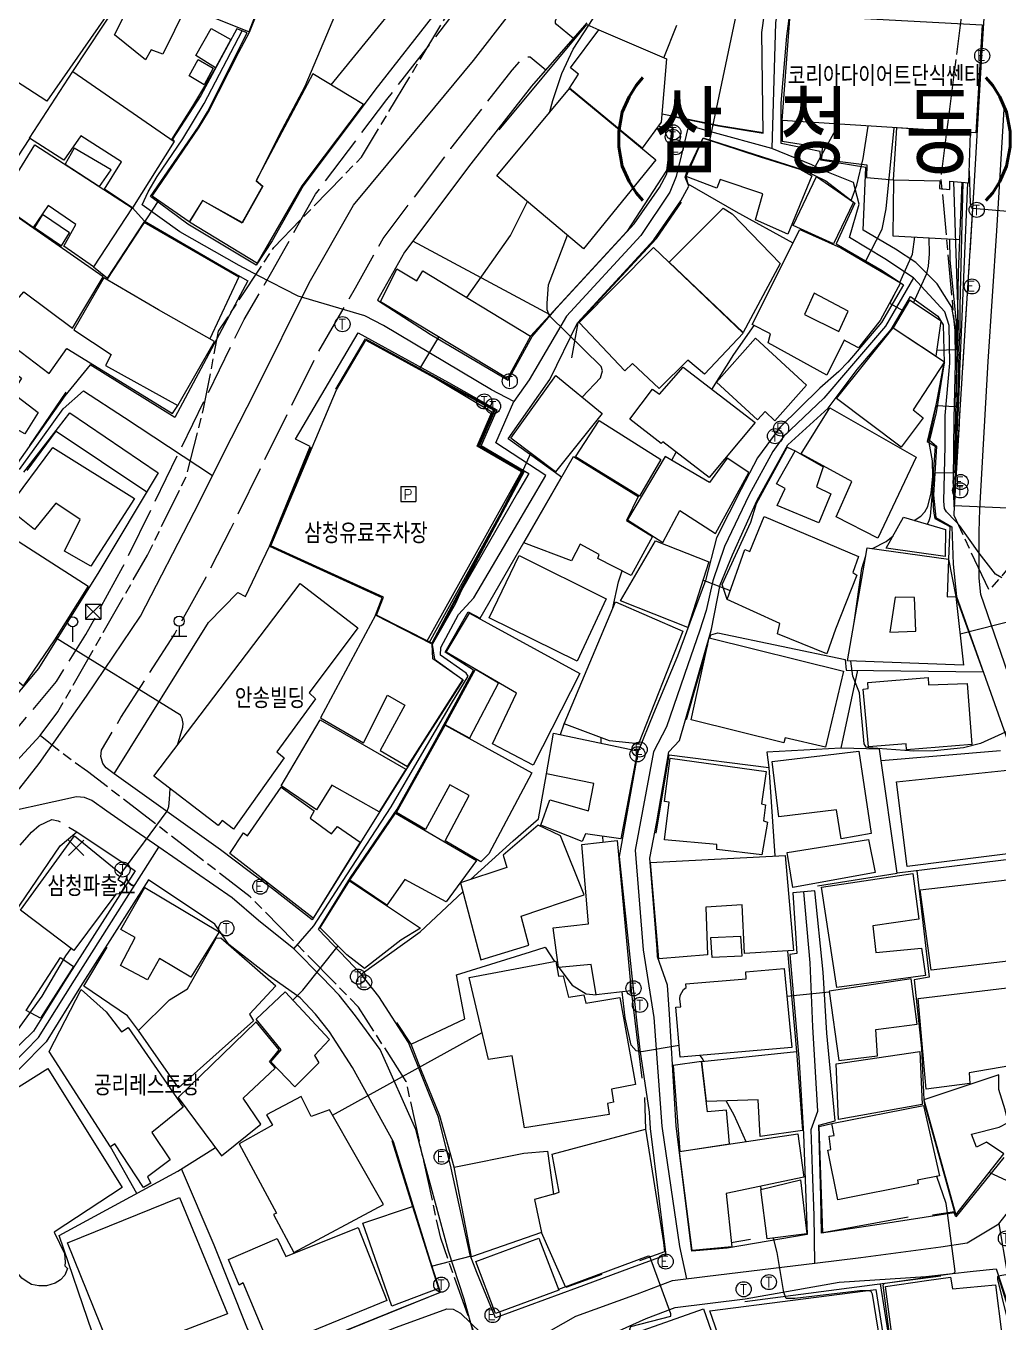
# Model space of a CAD drawing. Header units: feet. Extents: x 197796 to 199821, y 552499 to 555392.
# Drawn here: x 198329.5 to 198426, y 553496.8 to 553625.4 of the extents above; entities that cross this region are included whole.
import ezdxf

# ---------------------------------------------------------------- set-up
doc = ezdxf.new("R2010")
doc.units = ezdxf.units.FT
doc.header["$MEASUREMENT"] = 0
for name, pattern in [('ANYANG1', [11.5, 6, -1, 1, -1.5, 1, -1]), ('ANYANG2', [6, 5, -1]), ('JEON', [12, 4, -0.5, 1, -0.5, 4, -0.5, 1, -0.5])]:
    doc.linetypes.add(name, pattern=pattern)
for name, color, linetype in [('AAA001', 7, 'CONTINUOUS'), ('AAA008', 7, 'CONTINUOUS'), ('AAB013', 7, 'CONTINUOUS'), ('AAC001', 7, 'CONTINUOUS'), ('AAC002', 7, 'CONTINUOUS'), ('AAC006', 7, 'ANYANG1'), ('AD002', 7, 'CONTINUOUS'), ('AD0022', 1, 'CONTINUOUS'), ('AE001', 1, 'ANYANG2'), ('AE150', 7, 'CONTINUOUS'), ('AE222', 7, 'CONTINUOUS'), ('AE230', 7, 'CONTINUOUS'), ('AE2301', 7, 'CONTINUOUS'), ('AEC003', 7, 'CONTINUOUS'), ('AEE001', 7, 'CONTINUOUS'), ('AEH001', 7, 'CONTINUOUS'), ('AZ0202', 7, 'CONTINUOUS'), ('AZ0203', 7, 'CONTINUOUS'), ('AZ080', 1, 'CONTINUOUS'), ('AZ0801', 7, 'CONTINUOUS'), ('CAA001', 7, 'CONTINUOUS'), ('CAA002', 30, 'CONTINUOUS'), ('EA0018', 7, 'JEON'), ('ZC002', 7, 'CONTINUOUS'), ('ZC005', 7, 'CONTINUOUS'), ('ZC252', 7, 'CONTINUOUS')]:
    doc.layers.add(name, color=color, linetype=linetype)
doc.styles.add('GHS', font='ROMANS', dxfattribs={"bigfont": 'NGSW.shx'})
doc.styles.add('NGSW', font='ROMANS.shx', dxfattribs={"bigfont": 'NGSW.shx'})

# ---------------------------------------------------------------- blocks, each defined once
blk = doc.blocks.new('AEH001')
at = {"layer": 'AEH001'}
for points in [[(0.75, 0.75), (-0.75, -0.75)], [(-0.75, 0.75), (0.75, -0.75)], [(-0.75, 0.75), (0.75, 0.75)], [(-0.75, 0.75), (-0.75, -0.75)], [(0.75, 0.75), (0.75, -0.75)], [(-0.75, -0.75), (0.75, -0.75)]]:
    blk.add_lwpolyline(points, dxfattribs=at)
blk = doc.blocks.new('AE2301')
at = {"layer": 'AE2301'}
for points in [[(-0.77, 0.83), (0.73, 0.83)], [(-0.77, 0.83), (-0.77, -0.67)], [(0.73, 0.83), (0.73, -0.67)], [(-0.77, -0.67), (0.73, -0.67)]]:
    blk.add_lwpolyline(points, dxfattribs=at)
at = {"layer": 'AE2301', "style": 'GHS'}
blk.add_text('P', height=1, dxfattribs=at).set_placement((-0.51, -0.48))
blk = doc.blocks.new('AEE001')
at = {"layer": 'AEE001', "color": 7}
for points in [[(-0.75, 0), (0.75, 0)], [(0, 1), (0, 0)]]:
    blk.add_lwpolyline(points, dxfattribs=at)
blk.add_circle((0, 1.5), 0.5, dxfattribs=at)
blk = doc.blocks.new('AAB013')
at = {"layer": 'AAB013'}
for points in [[(-0.75, 0.75), (0.75, -0.75)], [(0.75, 0.75), (-0.75, -0.75)]]:
    blk.add_lwpolyline(points, dxfattribs=at)
blk = doc.blocks.new('AEC003')
at = {"layer": 'AEC003'}
blk.add_lwpolyline([(0, 1.5), (0, 0)], dxfattribs=at)
blk.add_circle((0, 2), 0.5, dxfattribs=at)
blk = doc.blocks.new('AZ0203')
at = {"layer": 'AZ0203'}
blk.add_circle((0, 0), 0.75, dxfattribs=at)
at = {"layer": 'AZ0203', "style": 'GHS'}
blk.add_text('T', height=1, dxfattribs=at).set_placement((-0.36, -0.52))
blk = doc.blocks.new('AZ0202')
at = {"layer": 'AZ0202'}
blk.add_circle((0, 0), 0.75, dxfattribs=at)
at = {"layer": 'AZ0202', "style": 'GHS'}
blk.add_text('E', height=1, dxfattribs=at).set_placement((-0.5, -0.48))

msp = doc.modelspace()

# ---------------------------------------------------------------- linework, layer by layer
at = {"layer": 'AAA001', "color": 255, "flags": 128}
for points in [[(198331.58, 553617.96), (198324.1, 553622.78), (198325.01, 553624.37), (198321.86, 553626.6), (198326.69, 553634.22), (198329.54, 553632.68), (198329.81, 553633.08), (198338.19, 553627.45)], [(198338.29, 553624.55), (198343.05, 553634.01), (198353.61, 553630.08), (198351.6, 553624.84), (198345.38, 553627.3), (198343.06, 553622.63), (198341.91, 553623.06), (198341.36, 553622.05)], [(198346.36, 553622.49), (198347.86, 553625.17), (198349.82, 553624.07), (198348.3, 553621.26)], [(198386.32, 553625.02), (198393.02, 553622.15), (198392.51, 553615.88), (198390.61, 553613.31), (198383.42, 553619.24), (198384.31, 553620.64), (198383.52, 553621.28)], [(198345.67, 553620.47), (198346.58, 553622.11), (198348.07, 553621.22), (198347.16, 553619.58)], [(198384.8, 553603.34), (198376.21, 553610.56), (198383.41, 553619.23), (198391.97, 553612.15)], [(198394.99, 553610.51), (198396.67, 553614.29), (198402.32, 553612.44), (198406.26, 553611.21), (198407.44, 553610.55), (198405.05, 553604.78), (198401.86, 553606.19), (198402.59, 553608.77), (198398.35, 553610.2), (198398.01, 553609.34)], [(198415.84, 553615.31), (198415.51, 553610.18), (198420.13, 553610.08), (198420.09, 553609.29), (198421.11, 553609.2), (198421.13, 553610.04), (198423.02, 553609.86), (198423.18, 553614.83)], [(198333.27, 553603.59), (198334.44, 553605.75), (198331.69, 553607.62), (198330.21, 553605.45), (198326.76, 553607.84), (198330.37, 553613.65), (198340.03, 553607.38), (198336.19, 553601.53)], [(198337.94, 553611.14), (198334.29, 553613.32), (198333.37, 553611.72), (198336.78, 553609.5)], [(198407.89, 553610.49), (198411.56, 553607.94), (198409.6, 553603.83), (198405.6, 553605.64)], [(198323.26, 553599.78), (198322.25, 553599), (198323.74, 553598.18), (198325.64, 553596.76), (198326.84, 553595.67), (198327.57, 553597.08), (198329.3, 553599.06), (198334.11, 553595.47), (198337.14, 553600.55), (198328.42, 553606.64)], [(198333.83, 553604.9), (198331.15, 553606.72), (198330.33, 553605.45), (198333.01, 553603.62)], [(198398.64, 553607.37), (198399.53, 553606.79), (198404.3, 553601.86), (198400.62, 553595.04), (198393.3, 553601.99)], [(198408.93, 553590.8), (198403.12, 553594), (198403.35, 553594.89), (198401.51, 553595.84), (198406.26, 553605.23), (198410.33, 553603.41), (198416.24, 553599.95), (198414.21, 553596.21), (198412.06, 553593.52), (198410.93, 553594.11), (198410.66, 553594.28)], [(198384.35, 553596.02), (198391.72, 553603.47), (198400.63, 553594.98), (198396.8, 553590.89), (198395.15, 553592.28), (198392.31, 553589.49), (198389.64, 553591.96), (198388.9, 553591.23)], [(198410.11, 553595.12), (198411.03, 553597.13), (198407.66, 553598.92), (198406.7, 553596.83)], [(198417.12, 553598.25), (198415.52, 553595.49), (198419.78, 553592.68), (198420.28, 553596.14)], [(198409.88, 553588.48), (198415.51, 553595.49), (198420.61, 553592.13), (198417.5, 553587.37), (198418.47, 553586.56), (198416.31, 553583.68)], [(198397.99, 553590.11), (198401.84, 553594.46), (198406.91, 553589.81), (198403.76, 553586.26), (198402.81, 553587.19), (198402.06, 553586.39)], [(198401.81, 553586.11), (198397.27, 553580.67), (198392.66, 553584.19), (198392.5, 553584.03), (198389.39, 553586.44), (198391.63, 553589.43), (198392.32, 553588.93), (198394.67, 553591.58)], [(198377.59, 553584.57), (198382.06, 553590.78), (198386.63, 553587.01), (198382.01, 553581.22)], [(198406.37, 553582.99), (198409.22, 553587.55), (198417.8, 553582.69), (198413.97, 553574.64), (198409.85, 553576.75), (198411.41, 553580.26)], [(198386.36, 553586.31), (198392.46, 553582.45), (198390.34, 553578.81), (198384.01, 553582.7)], [(198404, 553577.89), (198404.78, 553579.57), (198403.95, 553580.03), (198405.77, 553583.31), (198408.57, 553581.7), (198407.91, 553579.74), (198409.32, 553579.03), (198408.12, 553576.15)], [(198383.79, 553582.74), (198390.22, 553578.77), (198389.07, 553576.38), (198391.63, 553574.8), (198389.53, 553570.93), (198386.22, 553572.62), (198386.35, 553573.02), (198384.47, 553574.06), (198383.6, 553572.39), (198378.86, 553574.17)], [(198392.9, 553582.75), (198389.15, 553576.45), (198392.65, 553574.2), (198394.34, 553577.39), (198397.87, 553575.11), (198401.19, 553581.17), (198399.05, 553582.58), (198397.28, 553580.16)], [(198402.7, 553576.8), (198412.06, 553572.84), (198411.5, 553571.23), (198411.91, 553570.97), (198409.8, 553565.64), (198408.94, 553563.18), (198404.02, 553565.16), (198404.28, 553566.19), (198399.05, 553568.56), (198400.8, 553573.52), (198401.29, 553573.31)], [(198416.53, 553576.71), (198420.69, 553575.52), (198420.67, 553572.84), (198414.82, 553573.66)], [(198397.21, 553572.31), (198395.15, 553565.79), (198388.47, 553568.42), (198391.95, 553574.38)], [(198378.41, 553572.94), (198387.05, 553568.63), (198384.17, 553562.44), (198375.43, 553566.74)], [(198410.98, 553562.47), (198412.92, 553573.69), (198420.99, 553572.56), (198420.86, 553568.84), (198421.73, 553568.86), (198422.48, 553562.07)], [(198382.86, 553556.23), (198387.96, 553568.32), (198394.66, 553565.41), (198390.26, 553554.26), (198387.38, 553554.56)], [(198415.16, 553565.32), (198417.76, 553565.43), (198417.63, 553568.77), (198415.69, 553568.81)], [(198367.34, 553552.02), (198372.81, 553560.59), (198369.86, 553562.67), (198369.77, 553564.13), (198364.16, 553567.01), (198358.7, 553556.84), (198362.97, 553554.34), (198365.34, 553559.09), (198367.06, 553558.09), (198364.63, 553553.61)], [(198371.16, 553563.36), (198373.5, 553567.21), (198384.43, 553561.22), (198379.81, 553552.13), (198375.78, 553554.25), (198378.15, 553559.29)], [(198397.27, 553564.76), (198410.59, 553561.47), (198408.81, 553553.92), (198404.8, 553554.84), (198404.67, 553554.37), (198395.46, 553556.65)], [(198371.09, 553556.15), (198374.08, 553561.66), (198376.37, 553560.32), (198373.48, 553554.83)], [(198413.06, 553553.96), (198412.53, 553559.68), (198413.03, 553559.73), (198412.99, 553560.35), (198418.99, 553560.84), (198419, 553560.1), (198422.83, 553560.24), (198423.3, 553554.2), (198416.84, 553553.66), (198416.78, 553554.26)], [(198364.54, 553547.5), (198359.85, 553550.15), (198358.3, 553547.73), (198354.8, 553550.09), (198358.67, 553556.62), (198367.16, 553551.73)], [(198366.24, 553547.46), (198371.06, 553556.11), (198379.66, 553551.37), (198375.42, 553543.34), (198374.6, 553542.55), (198371.08, 553544.65), (198373.44, 553549.13), (198371.53, 553550.18), (198369.13, 553545.77)], [(198381.47, 553548.71), (198385.28, 553547.62), (198385.83, 553550.31), (198381.12, 553551.28), (198381.83, 553555.31), (198390.14, 553553.55), (198388.51, 553544.84), (198385, 553545.33), (198384.67, 553544.56), (198380.56, 553546.18)], [(198392.83, 553544.73), (198393.29, 553548.48), (198392.82, 553548.53), (198393.39, 553552.83), (198402.9, 553551.52), (198402.44, 553548.3), (198402.84, 553548.22), (198402.66, 553546.61), (198403.03, 553546.48), (198402.49, 553543.25), (198398.01, 553543.79), (198398.02, 553544.29)], [(198403.51, 553552.5), (198412.1, 553553.54), (198413.33, 553545.38), (198410.35, 553544.84), (198409.87, 553547.72), (198404.15, 553547.03)], [(198416.9, 553542.11), (198415.84, 553550.48), (198427.15, 553551.69), (198427.47, 553549.5), (198428.12, 553549.53), (198428.7, 553543.59)], [(198361.61, 553540.73), (198366.14, 553547.4), (198374.19, 553542.68), (198371.16, 553538.6), (198367.07, 553540.81), (198365.29, 553538.26)], [(198379.36, 553534.31), (198378.61, 553537.17), (198384.86, 553539.3), (198382.51, 553545.15), (198380.3, 553546.21), (198376.84, 553543.23), (198377.18, 553542.01), (198372.61, 553540.47), (198374.6, 553532.83)], [(198382.31, 553532.07), (198381.8, 553536.02), (198385.28, 553536.41), (198384.63, 553544.28), (198388.12, 553544.66), (198389.51, 553529.77), (198386.05, 553529.39), (198385.54, 553532.38)], [(198405, 553543.5), (198413.07, 553544.79), (198413.71, 553541.49), (198405.56, 553540)], [(198392.26, 553532.95), (198391.45, 553542.48), (198404.8, 553543.2), (198405.63, 553533.76), (198400.76, 553533.46), (198400.53, 553538.29), (198396.94, 553538.08), (198397.1, 553533.33)], [(198408.41, 553540.05), (198417.46, 553541.42), (198418.05, 553536.87), (198413.5, 553536.22), (198413.8, 553533.57), (198418.31, 553534.01), (198418.7, 553531.3), (198409.91, 553530.11)], [(198419.27, 553531.81), (198418.18, 553539.77), (198427.96, 553540.91), (198428.58, 553536.99), (198427.54, 553536.84), (198428.03, 553532.85)], [(198338.91, 553535.86), (198341.29, 553540.02), (198348.67, 553535.61), (198345.86, 553531.14), (198342.74, 553532.97), (198341.55, 553530.87), (198338.88, 553532.3), (198340.32, 553535.05)], [(198397.43, 553535.06), (198400.38, 553535.2), (198400.49, 553533.22), (198397.54, 553533.08)], [(198378.95, 553516.19), (198377.72, 553523.33), (198375.38, 553522.95), (198373.44, 553531.09), (198382.04, 553532.7), (198382.32, 553531.21), (198382.76, 553531.27), (198383.3, 553529.16), (198384.81, 553529.37), (198385.01, 553528.54), (198388.39, 553529.12), (198389.94, 553520.48), (198387.56, 553520.04), (198387.78, 553518.74), (198387.17, 553518.59), (198387.35, 553517.51)], [(198394.38, 553523.19), (198393.96, 553528.15), (198394.45, 553528.2), (198394.36, 553528.95), (198394.38, 553529.3), (198394.72, 553529.89), (198394.97, 553530.09), (198394.94, 553530.48), (198400.93, 553530.96), (198400.88, 553531.67), (198404.69, 553531.97), (198405.47, 553524.16)], [(198409.16, 553529.74), (198410.13, 553522.86), (198413.96, 553523.33), (198413.78, 553525.95), (198417.89, 553526.48), (198417.28, 553530.96)], [(198418.77, 553520.04), (198418, 553529), (198426.82, 553530.06), (198427.5, 553523.89), (198427.09, 553522.33), (198423.05, 553521.64), (198423.12, 553520.58)], [(198344.6, 553519.2), (198348.89, 553513.43), (198352.78, 553516.57), (198351.03, 553519.14), (198354.23, 553522.11), (198353.64, 553522.73), (198354.62, 553523.91), (198352.33, 553526.69)], [(198393.69, 553522.36), (198394.35, 553513.86), (198399.28, 553514.59), (198398.97, 553517.95), (198397.08, 553517.77), (198396.51, 553522.78)], [(198396.52, 553522.78), (198405.92, 553523.76), (198406.5, 553515.93), (198402.31, 553515.34), (198402.1, 553518.97), (198396.99, 553518.8)], [(198410.09, 553517.03), (198409.85, 553522.53), (198418.14, 553523.77), (198418.38, 553518.52)], [(198326.87, 553502.16), (198321.98, 553509.63), (198323.62, 553510.84), (198321.4, 553514.16), (198325.71, 553516.82), (198325.04, 553517.95), (198331.66, 553522.09), (198339.03, 553510.29), (198332.31, 553505.86), (198333.33, 553503.75), (198333.37, 553502.86), (198333.36, 553502.51), (198333.63, 553502.26), (198333.36, 553501.6), (198332.94, 553501.11), (198332.39, 553500.78), (198331.55, 553500.54), (198330.77, 553500.52), (198330.05, 553500.66), (198329.51, 553501), (198329.1, 553501.29), (198328.57, 553501.94), (198328.07, 553502.9)], [(198421.71, 553507.57), (198426.47, 553513.62), (198424.77, 553514.78), (198423.76, 553514.28), (198423.29, 553515.56), (198426.01, 553516.27), (198426.91, 553516.73), (198426.6, 553517.97), (198426, 553519.99), (198425.99, 553521.43), (198418.56, 553518.98)], [(198418.52, 553518.4), (198420.1, 553511.43), (198417.92, 553511.02), (198417.97, 553510.63), (198410.03, 553509.06), (198409.01, 553513.99), (198409.33, 553514.03), (198409.16, 553515.35), (198409.65, 553515.43), (198409.43, 553516.62)], [(198395.56, 553504.02), (198394.3, 553513.83), (198406.04, 553515.59), (198406.64, 553511.3), (198398.95, 553509.69), (198399.49, 553504.39)], [(198403.02, 553505.18), (198402.39, 553510.08), (198406.3, 553511.03), (198406.95, 553505.68)], [(198362.43, 553506.32), (198365.3, 553499.06), (198353.74, 553494.34), (198351.04, 553500.84), (198350.63, 553500.61), (198349.58, 553503.15), (198354.41, 553505.22), (198355.26, 553503.43)], [(198416.05, 553490.68), (198414.75, 553500.47), (198418.82, 553501.06), (198421.19, 553501.38), (198421.4, 553500.24), (198425.66, 553500.64), (198426.91, 553490.71), (198422.7, 553490.08), (198422.47, 553491.5)]]:
    msp.add_lwpolyline(points, close=True, dxfattribs=at)
for points in [[(198344.2, 553613.96), (198340.06, 553607.38), (198337.29, 553609.23), (198338.97, 553611.95), (198334.95, 553614.52), (198333.26, 553612.1), (198329.84, 553614.3), (198334.16, 553620.89), (198344.2, 553613.96)], [(198345.73, 553606), (198352.45, 553601.9), (198356.88, 553609.58), (198359.1, 553612.51), (198362.99, 553617.62), (198357.95, 553620.67), (198352.34, 553610.1), (198352.98, 553609.53), (198350.95, 553605.87), (198347.02, 553608.12), (198345.73, 553606)]]:
    msp.add_lwpolyline(points, dxfattribs=at)
at = {"layer": 'AAA008', "color": 255, "flags": 128}
for points in [[(198342.01, 553608.56), (198346.68, 553615.37), (198347.59, 553616.92), (198350.61, 553622.81), (198351.66, 553624.81), (198353.68, 553629.86), (198360.2, 553626.61), (198357.14, 553619.43), (198354.86, 553615.13), (198352.32, 553610.08), (198352.96, 553609.53), (198350.93, 553605.92), (198347.02, 553608.13), (198345.7, 553606.01)], [(198404.48, 553616.04), (198405.29, 553626.57), (198424.34, 553625.54), (198423.7, 553614.82)], [(198377.26, 553590.46), (198364.67, 553598.08), (198366.27, 553601.35), (198368.28, 553600.15), (198368.87, 553601.13), (198379.54, 553594.67)], [(198348.19, 553594.14), (198342.63, 553597.29), (198337.22, 553600.45), (198334.25, 553595.3), (198337.95, 553592.84), (198337.4, 553591.76), (198344.55, 553587.78)], [(198313.74, 553591.71), (198318.59, 553598.8), (198327.93, 553592.4), (198327.44, 553591.75), (198329.07, 553590.49), (198328.17, 553589.04), (198330.71, 553587.1), (198329.39, 553584.98), (198328.64, 553585.41), (198325.33, 553579.8), (198321.25, 553582.58), (198324.75, 553588.32), (198319.99, 553591.49), (198318.17, 553588.74)], [(198327.69, 553577.62), (198332.16, 553583.62), (198340.27, 553578.57), (198335.94, 553571.86), (198333.33, 553573.37), (198334.87, 553576.51), (198332.46, 553578.11), (198330.33, 553575.5)], [(198335.67, 553569.9), (198332.32, 553564.56), (198329.22, 553560.02), (198319.15, 553567.91), (198325.19, 553576.6)], [(198342.19, 553551.06), (198356.7, 553570.14), (198362.4, 553565.77), (198357.6, 553559.32), (198358.2, 553558.73), (198354.39, 553553.47), (198355.12, 553552.86), (198350.07, 553545.81), (198348.96, 553546.66), (198348.57, 553546.15)], [(198357.97, 553536.98), (198349.73, 553543.37), (198351.08, 553545.44), (198351.46, 553545.15), (198354.81, 553549.96), (198358.07, 553547.6), (198357.67, 553546.89), (198359.8, 553545.35), (198360.39, 553546.07), (198362.66, 553544.5)], [(198334.26, 553533.77), (198328.94, 553537.77), (198334.3, 553545.15), (198338.96, 553541.33), (198338.6, 553540.82), (198339.23, 553540.41), (198339.31, 553540.17), (198338.96, 553539.6), (198338.75, 553539.39), (198338.4, 553539.34)], [(198358.69, 553536.03), (198361.58, 553540.68), (198368.63, 553535.98), (198366.69, 553534.78), (198363.07, 553531.97), (198361.31, 553533.34)], [(198344.61, 553520.15), (198340.67, 553525.83), (198343.75, 553528.87), (198345.51, 553529.98), (198348.36, 553534.98), (198348.84, 553535.02), (198354.29, 553530.28), (198351.68, 553527.46), (198352.08, 553526.81)], [(198334.98, 553529.92), (198337.45, 553527.7), (198338.97, 553525.71), (198339.65, 553526.13), (198345.1, 553518.23), (198341.99, 553515.74), (198343.81, 553513.01), (198341.56, 553511.35), (198341.87, 553510.7), (198341.17, 553510.29), (198338.31, 553514.59), (198337.89, 553514.32), (198331.81, 553523.77)], [(198352.34, 553526.95), (198355.19, 553529.68), (198359.61, 553524.96), (198358.12, 553523.35), (198358.56, 553522.64), (198356.15, 553520.26), (198353.79, 553522.73), (198354.81, 553523.94)], [(198364.97, 553508.59), (198359.6, 553517.96), (198357.8, 553517.31), (198356.79, 553519.3), (198353.35, 553517.49), (198353.94, 553516.47), (198350.65, 553514.6), (198354.34, 553507.73), (198354.05, 553507.59), (198356.06, 553503.83)], [(198371.96, 553512.29), (198378.87, 553513.67), (198381.23, 553513.87), (198381.82, 553509.62), (198379.92, 553509.09), (198380.63, 553505.82), (198373.7, 553503.41)], [(198338.22, 553493.41), (198333.63, 553504.79), (198344.71, 553509.27), (198349.5, 553497.77)], [(198362.91, 553506.73), (198367.85, 553508.41), (198370.4, 553500.25), (198365.78, 553498.52)], [(198376.07, 553497.8), (198374.12, 553502.95), (198380.37, 553505.27), (198382.36, 553500.1)], [(198392, 553486.13), (198389.53, 553493.28), (198390.77, 553494.01), (198390.14, 553495.93), (198396.71, 553498.25), (198399.91, 553489.06), (198395.62, 553487.69), (198395.69, 553487.31)]]:
    msp.add_lwpolyline(points, close=True, dxfattribs=at)
at = {"layer": 'AAC001', "color": 255, "flags": 128}
for points in [[(198334.16, 553620.89), (198340.11, 553629.94)], [(198376.42, 553615.13), (198385.14, 553625.57), (198386.32, 553625.02)], [(198348.3, 553621.26), (198346.02, 553617.47), (198343.93, 553614.15)], [(198392.58, 553616.72), (198398.29, 553615.55), (198402.62, 553614.85)], [(198392.24, 553615.52), (198393.52, 553614.99)], [(198325.86, 553608.16), (198329.88, 553614.27)], [(198393.52, 553614.99), (198393.02, 553611.08), (198389.09, 553605.05), (198379.54, 553594.67)], [(198405.59, 553603.9), (198399.93, 553606.98), (198395.18, 553609.72), (198394.99, 553610.51)], [(198383.65, 553592.51), (198384.28, 553595.98), (198392.04, 553604.34), (198394.51, 553607.94)], [(198381.48, 553596.78), (198367.87, 553604.1)], [(198318.82, 553600.63), (198326.92, 553594.68), (198331.79, 553590.98), (198333.55, 553593.43), (198344.02, 553587.01), (198344.55, 553587.78)], [(198360.23, 553589.4), (198363.17, 553594.4), (198376.03, 553587.38), (198374.48, 553583.83), (198378.9, 553581.25), (198369.78, 553564.14)], [(198420.54, 553592.02), (198419.76, 553588), (198418.89, 553584.22), (198419.68, 553583.77), (198419.37, 553579.66), (198419.49, 553577.32), (198419.65, 553576.6), (198421.13, 553575.81), (198421, 553572.56), (198421.73, 553568.86), (198424.42, 553561.41)], [(198333.44, 553589.11), (198329.84, 553583.84)], [(198329.63, 553581.34), (198332.51, 553585.26), (198341.48, 553579.24)], [(198364.16, 553567.01), (198364.83, 553568.74), (198353.67, 553573.82), (198357.78, 553583.68)], [(198399.05, 553568.56), (198398.53, 553570.05), (198401.38, 553576.24), (198401.96, 553578.08), (198405, 553583.65), (198405.77, 553583.31)], [(198397.32, 553564.75), (198397.41, 553565.07), (198398.13, 553565.25), (198410.74, 553562.61), (198410.84, 553561.57), (198424.42, 553561.41)], [(198395, 553556.68), (198397.13, 553564.12)], [(198411.98, 553561.56), (198410.31, 553553.82), (198402.99, 553553.42), (198403.17, 553551.91)], [(198382.51, 553555.17), (198382.86, 553556.23)], [(198428.88, 553543.02), (198415.89, 553541.43), (198414.16, 553553.73), (198410.31, 553553.82)], [(198392.01, 553545.41), (198393.28, 553553.18), (198403.17, 553551.91), (198403.76, 553543.14)], [(198414.32, 553552.59), (198426.16, 553553.61)], [(198373.58, 553540.8), (198377.81, 553544.65), (198380.33, 553546.83), (198381.12, 553551.28)], [(198408, 553540.19), (198415.89, 553541.43)], [(198417.84, 553541.67), (198419.08, 553531.12), (198417.6, 553530.87), (198418.32, 553524.07), (198418.56, 553518.98)], [(198364.49, 553529.22), (198362.75, 553531.41), (198368.58, 553535.63), (198372.84, 553539.58)], [(198340.67, 553525.83), (198339.56, 553527.29), (198335.23, 553530.24), (198337.54, 553534.1)], [(198367.7, 553524.47), (198373.01, 553526.99), (198372.21, 553531.35), (198379.53, 553533.64), (198380.99, 553534.1), (198381.92, 553532.68)], [(198405.02, 553533.72), (198405.92, 553523.76)], [(198382.09, 553532.43), (198382.15, 553532.34), (198382.3, 553532.14)], [(198382.35, 553532.07), (198383.67, 553530.35), (198385.07, 553529.47), (198386.05, 553529.39)], [(198389.51, 553529.77), (198390.58, 553521.1)], [(198371.96, 553512.29), (198370.54, 553517.37), (198368.67, 553522.01), (198367.7, 553524.47), (198366.27, 553526.63)], [(198390.83, 553519.2), (198390.94, 553516.05)], [(198418.56, 553518.97), (198418.58, 553518.66), (198421.6, 553507.87), (198419.41, 553507.52)], [(198416.99, 553507.33), (198408.53, 553505.79), (198408.16, 553516.31), (198409.43, 553516.62)], [(198381.82, 553509.62), (198382.39, 553509.81), (198381.67, 553513.59), (198390.94, 553516.05), (198392.74, 553504.84), (198392.82, 553503.91), (198390.34, 553503.01)], [(198353.4, 553491.35), (198354.74, 553484.64), (198343.46, 553483.06), (198343.45, 553485.8), (198339.35, 553486.34), (198332.79, 553505.52), (198344.55, 553511.9), (198348.29, 553514.23)], [(198340.48, 553509.69), (198337.89, 553514.32)], [(198365.8, 553514.93), (198367.85, 553508.41)], [(198370.4, 553500.25), (198370.51, 553499.85), (198366.78, 553498.34), (198353.07, 553492.81), (198351.42, 553496.43), (198348.17, 553504.57), (198344.94, 553512.14)], [(198386.62, 553501.65), (198383.04, 553500.35), (198380.63, 553505.82)], [(198401.35, 553505.11), (198399.45, 553504.79)], [(198400.8, 553498.99), (198420.22, 553501.52)], [(198425.92, 553501.44), (198427.71, 553495.79), (198427.8, 553492.93), (198426.23, 553486.98), (198424.34, 553479.46), (198423.15, 553471.65), (198424.68, 553460.69)], [(198414.21, 553500.74), (198416.78, 553484.48), (198404.3, 553481.46), (198405.18, 553477.93), (198396.99, 553475.63), (198395.99, 553478.28), (198388.05, 553475.28), (198386.04, 553473.95), (198385.04, 553475.91)]]:
    msp.add_lwpolyline(points, dxfattribs=at)
at = {"layer": 'AAC002', "color": 255, "flags": 128}
msp.add_lwpolyline([(198336.19, 553601.53), (198337.58, 553600.42), (198341.21, 553605.97), (198350.6, 553600.54), (198347.74, 553594.39)], dxfattribs=at)
at = {"layer": 'AAC006', "color": 255, "flags": 128}
msp.add_lwpolyline([(198423.48, 553608.92), (198422.15, 553587.88), (198421.56, 553577.75)], dxfattribs=at)
at = {"layer": 'AD002', "color": 255, "flags": 128}
for points in [[(198430.5, 553692.36), (198418.31, 553692.68), (198418.23, 553691.42), (198417.61, 553687.25), (198417.21, 553679.82), (198416.79, 553670.2), (198416.41, 553661.56), (198415.64, 553645.81), (198406.28, 553645.98), (198405.68, 553642.18), (198404.88, 553636.11), (198404.32, 553628.97), (198404.08, 553627.18), (198403.83, 553625.74), (198403.48, 553613.28)], [(198252.07, 553489.41), (198272.24, 553503.4), (198278.57, 553507.73), (198287.13, 553513.58), (198288.92, 553514.82), (198295.76, 553519.59), (198302.24, 553524.12), (198305.1, 553526.25), (198312.29, 553532.02), (198316.07, 553535.43), (198325.7, 553546.16), (198328.64, 553549.59), (198328.9, 553549.87), (198330.82, 553552.31), (198335.51, 553558.98), (198340.87, 553566.9), (198346.17, 553577.23), (198349.89, 553584.59), (198352.2, 553589.11), (198357.58, 553599.96), (198361.99, 553607.64), (198367.18, 553613.9), (198373.89, 553621.99), (198381.25, 553631.5)], [(198426.29, 553570.7), (198425.67, 553571.08), (198424.03, 553573.17), (198422.08, 553575.9), (198421.66, 553576.36), (198420.8, 553577.24), (198420.61, 553577.59), (198420.54, 553578.32), (198420.65, 553583.77), (198420.67, 553586.81), (198421.12, 553592), (198421.07, 553595.71), (198420.62, 553597.09), (198417.51, 553600.46), (198414.69, 553602.34), (198411.18, 553604.45), (198412.14, 553607.75), (198411.57, 553609.89), (198408.58, 553611.09), (198407.45, 553611.64), (198403.48, 553613.28), (198397.41, 553614.92), (198395.2, 553615.54), (198393.98, 553610.51), (198393.36, 553608.94), (198390.47, 553604.65), (198383.12, 553596.65), (198379.39, 553590.34), (198377.88, 553588.19), (198375.66, 553589.36), (198364.95, 553595.71), (198363.1, 553596.68), (198356.51, 553598.64), (198352.5, 553600.67), (198350.65, 553601.67), (198344.77, 553605.01), (198341.01, 553607.7), (198341.61, 553608.98), (198342.52, 553610.48), (198345.04, 553614.24), (198347.18, 553617.73), (198350.93, 553624.93)], [(198427.25, 553560.24), (198424.21, 553569.07), (198424.05, 553570.67), (198424.05, 553570.77), (198424.02, 553575.26), (198424.1, 553577.51), (198424.94, 553592.16), (198425.8, 553605.12), (198426.51, 553617.18)], [(198417.51, 553600.46), (198414.76, 553595.66), (198411.19, 553591.51), (198408.64, 553588.53), (198404.67, 553584.76), (198403.56, 553583.25), (198401.21, 553578.95), (198398.78, 553573.83), (198397.61, 553570.42), (198396.95, 553567.47), (198396.31, 553565.42), (198395.15, 553562.08), (198393.03, 553555.93), (198391.73, 553553.45), (198389.92, 553543.71), (198390.7, 553533.84), (198391.76, 553527.13), (198392.56, 553516.37), (198392.6, 553516.14), (198394.31, 553504.44), (198395.02, 553501.22)], [(198328.85, 553581.46), (198331.17, 553584.66), (198333.2, 553587.45), (198335.22, 553589.26), (198339.27, 553586.6), (198348, 553580.85)], [(198356.08, 553533.93), (198358.05, 553536.22), (198361.31, 553541.27), (198365.73, 553548), (198368.53, 553552.84), (198371.69, 553558.27), (198373.35, 553560.95), (198373.16, 553561.27), (198370.61, 553563.05), (198370.64, 553563.82), (198372.39, 553567.08), (198373.93, 553568.74), (198377.96, 553575.58), (198381.07, 553580.87), (198376.09, 553584.1), (198377.88, 553588.19)], [(198375, 553491.82), (198372.95, 553499.22), (198371.42, 553503.97), (198368.81, 553513.49), (198368.18, 553516.02), (198364.62, 553523.96), (198362.17, 553527.31), (198360.55, 553529.35), (198358.86, 553531.1), (198356.08, 553533.93), (198352.56, 553536.76), (198349.94, 553538.99), (198342.69, 553544.01), (198339.36, 553546.28), (198337.52, 553547.58), (198336.03, 553548.64), (198335.29, 553548.95), (198334.51, 553548.99), (198325.18, 553546.95)], [(198303, 553498.01), (198313.19, 553507.58), (198323.31, 553517.6), (198329.44, 553523.82), (198330.74, 553525.15), (198334.32, 553530.83), (198342.69, 553544.01)], [(198407.74, 553502.78), (198407.66, 553507.5), (198407.51, 553512.07), (198407.38, 553516.02), (198408.05, 553517.85), (198407.53, 553526.21), (198407.27, 553532.54), (198406.66, 553539.59)], [(198353.71, 553491.45), (198366.26, 553496.42), (198371.23, 553498.25), (198371.87, 553498.22), (198372.58, 553497.82), (198376.64, 553493.92), (198377.13, 553493.83), (198377.93, 553494.05), (198384.02, 553497.51), (198390.14, 553499.75), (198393.61, 553501.05), (198397.1, 553501.48), (198407.74, 553502.78), (198412.29, 553503.33), (198420.24, 553504.41), (198422.85, 553504.78), (198426, 553506.69), (198427.81, 553509)], [(198426, 553506.69), (198426.8, 553501.77)]]:
    msp.add_lwpolyline(points, dxfattribs=at)
at = {"layer": 'AD0022', "color": 255, "flags": 128}
for points in [[(198425.11, 553636.1), (198424.38, 553624.14), (198423.48, 553608.92), (198422.15, 553587.88), (198421.56, 553577.75), (198421.48, 553580.47), (198421.56, 553586.52), (198421.69, 553591.96), (198421.66, 553595.65), (198421.31, 553597.55), (198419.88, 553599.86), (198417.76, 553601.96), (198415.73, 553603.3), (198412.52, 553605.17), (198412.78, 553611.38), (198408.32, 553612.13), (198408.27, 553612.99), (198404.4, 553613.76), (198404.41, 553617.78), (198404.96, 553624.42), (198405.27, 553626.65)], [(198385.14, 553625.72), (198379.65, 553619.45), (198373.63, 553611.74), (198367.04, 553602.99), (198364.35, 553598.23), (198369.59, 553594.85), (198377.32, 553590.31), (198379.71, 553594.64), (198382.13, 553597.44), (198389.83, 553605.8), (198392.32, 553609.4), (198393.06, 553610.75), (198393.62, 553614.99), (198393.52, 553616.47), (198398.18, 553615.51), (198402.62, 553614.78), (198402.49, 553624.76), (198403.24, 553630.23)], [(198370.4, 553627.1), (198364.11, 553619.05), (198356.98, 553609.58), (198353.9, 553604.13), (198352.34, 553601.7), (198345.56, 553605.77), (198341.85, 553608.52), (198346.62, 553615.42), (198347.51, 553616.92), (198351.45, 553624.73), (198350.41, 553625.13), (198346.85, 553618.53), (198344.03, 553614.19), (198344.2, 553613.96), (198340.06, 553607.38), (198341.22, 553606.11), (198349.52, 553601.29), (198351.51, 553600.15), (198344.27, 553586.59), (198335.86, 553591.83), (198333.36, 553588.76), (198328.39, 553581.73)], [(198426.49, 553513.25), (198421.72, 553507.36), (198421.55, 553507.77), (198414.13, 553506.6), (198408.4, 553505.74), (198408.34, 553509.39), (198408.14, 553516.47), (198409.74, 553516.88), (198408.94, 553525.59), (198408.57, 553531.63), (198407.75, 553539.7), (198405.56, 553539.49), (198405.96, 553533.46), (198405.25, 553533.37), (198406.18, 553522.75), (198406.61, 553515.57), (198406.98, 553505.61), (198399.05, 553504.27), (198395.54, 553503.95), (198393.98, 553516.37), (198393.31, 553527.45), (198393.14, 553530.32), (198392.13, 553533.13), (198392.1, 553533.93), (198391.36, 553542.94), (198392.05, 553546.51), (198393.27, 553553.48), (198394.32, 553554.59), (198397.38, 553565.25), (198397.48, 553565.61), (198398.35, 553570.02), (198399.57, 553572.98), (198402.01, 553578.4), (198405.06, 553583.88), (198409.05, 553587.53), (198411.93, 553591.35), (198415.32, 553595.32), (198417.24, 553598.61), (198419.93, 553596.64), (198420.48, 553595.78), (198420.55, 553592.03), (198419.78, 553587.09), (198419.1, 553584.36), (198419.79, 553583.78), (198419.52, 553578.9), (198419.75, 553576.69), (198421.32, 553575.78), (198421.46, 553572.06), (198421.78, 553568.86), (198425.55, 553558.25), (198428.31, 553550.51)], [(198329.3, 553581.19), (198332.71, 553585.63), (198333.84, 553587.08), (198342.6, 553581.12), (198336.74, 553571.3), (198330.74, 553561.72), (198323.82, 553553.53)], [(198334.54, 553545.54), (198340.32, 553541.68), (198333.55, 553531.06), (198330.26, 553525.76), (198325.23, 553520.92), (198310.27, 553505.89), (198305.89, 553502.24), (198304.16, 553500.41), (198303.35, 553500.43), (198296.62, 553505.71), (198294.18, 553507.3), (198299.36, 553511.2), (198309.12, 553519.23), (198321.61, 553529.66), (198327.15, 553535.69), (198332.89, 553544.16), (198334.54, 553545.54)], [(198353.15, 553492.84), (198366.78, 553498.34), (198370.62, 553499.89), (198369.58, 553503.03), (198365.95, 553514.79), (198361.89, 553522.18), (198359.6, 553525.72), (198358.22, 553527.47), (198356.69, 553529.08), (198353.54, 553531.29), (198349.62, 553534.37), (198348.23, 553536.38), (198341.65, 553540.79), (198334.91, 553530.2), (198331.49, 553524.72), (198328.88, 553522.06), (198321.39, 553514.29), (198316.12, 553509.27), (198307.28, 553500.8), (198306.5, 553499.18), (198305.76, 553497.39), (198305.42, 553496.33)], [(198427.96, 553394.07), (198421.86, 553403.53), (198419.57, 553408.51), (198416.36, 553415.43), (198414.24, 553419.93), (198409.83, 553428.82), (198403.96, 553440.03), (198397.17, 553451.95), (198392.23, 553460.63), (198385.13, 553474.57), (198382.46, 553480.82), (198379.08, 553488.41), (198378.99, 553489.47), (198383.89, 553494.27), (198386.02, 553495.05), (198391.01, 553497.3), (198393.87, 553498.38), (198400.84, 553499.25), (198410.14, 553500.9), (198418.76, 553501.46), (198423.43, 553501.98), (198425.72, 553502.2), (198427.05, 553498.24)]]:
    msp.add_lwpolyline(points, dxfattribs=at)
for points in [[(198358.51, 553535.86), (198361.68, 553541.02), (198366.3, 553547.78), (198370.06, 553554.5), (198373.89, 553561.55), (198371.08, 553563.36), (198373.37, 553567.35), (198374.54, 553566.7), (198380.86, 553577.66), (198382.6, 553580.68), (198377.32, 553584.48), (198381.46, 553590.37), (198384.2, 553596), (198391.78, 553604.23), (198394.45, 553608.08), (198395.25, 553609.55), (198394.87, 553610.43), (198395.04, 553610.92), (198396.65, 553614.33), (198406.58, 553611.16), (198408.84, 553610.05), (198411.69, 553607.86), (198409.85, 553603.83), (198414.41, 553601.17), (198416.54, 553599.77), (198414.34, 553596.02), (198411, 553592.1), (198410.11, 553591.15), (198408.23, 553589.53), (198404.27, 553585.63), (198402.05, 553582.61), (198400.42, 553579.49), (198397.98, 553574.67), (198396.9, 553570.45), (198394.12, 553562.94), (198391.74, 553557.28), (198390.19, 553553.43), (198388.34, 553543.1), (198389.31, 553533.75), (198390.03, 553527.15), (198390.38, 553523.93), (198391.29, 553517.74), (198391.39, 553516.13), (198392.96, 553503.57), (198389.27, 553502.2), (198384.18, 553500.34), (198376.08, 553497.37), (198374.22, 553501.84), (198373.54, 553503.58), (198371.67, 553512.2), (198370.42, 553517.25), (198367.43, 553524.65), (198364.49, 553529.22), (198362.75, 553531.41)], [(198353.95, 553539.87), (198351.65, 553541.59), (198348.78, 553543.74), (198338.26, 553551.27), (198347.6, 553566.3), (198350.51, 553569.25), (198351.27, 553568.87), (198353.64, 553573.84), (198357.69, 553583.72), (198356.22, 553584.45), (198362.44, 553595), (198371.41, 553590.09), (198376.2, 553587.37), (198374.65, 553583.82), (198379.36, 553581.07), (198378.26, 553579.15), (198372.69, 553569.5), (198372.07, 553568.1), (198369.78, 553564.11), (198370, 553562.66), (198372.86, 553560.59), (198368.72, 553554.15), (198357.87, 553536.8)]]:
    msp.add_lwpolyline(points, close=True, dxfattribs=at)
msp.add_lwpolyline([(198393.36, 553527.45), (198393.36, 553527.45, -0.000308), (198393.36, 553527.45)], format="xyb", close=True, dxfattribs=at)
at = {"layer": 'AE001', "color": 255, "flags": 128}
for points in [[(198383.79, 553624.18), (198382.13, 553625.57), (198382.03, 553625.71), (198382.03, 553625.91), (198382.15, 553626.27), (198382.54, 553626.75), (198394.61, 553642.02), (198399.39, 553650.12), (198402.3, 553657.02), (198402.81, 553659.94), (198404.16, 553667.67), (198404.09, 553671.03), (198404.21, 553673.78), (198404.42, 553678.5), (198404.23, 553686.92), (198404.32, 553691.14), (198404.22, 553693.68)], [(198321.91, 553551.38), (198322.85, 553550.51), (198323.58, 553550.36), (198323.99, 553550.41), (198325.49, 553552.09), (198332.52, 553560.42), (198335.45, 553565.1), (198339.12, 553571.81), (198351.13, 553596.31), (198353.89, 553601.03), (198355.2, 553603.39), (198358.23, 553608.76), (198365.3, 553618.13), (198371.55, 553626.15), (198372.05, 553626.71), (198372.09, 553627.09), (198371.78, 553628.68)], [(198338.26, 553551.27), (198337.45, 553551.87), (198337.12, 553552.31), (198336.92, 553552.99), (198336.98, 553553.62), (198338.92, 553556.88), (198344.25, 553565.16), (198347.36, 553570.77), (198349.81, 553575.57), (198358.19, 553592.54), (198362.17, 553599.46), (198364.94, 553604.36), (198371.65, 553613.26), (198377.72, 553621.05), (198378.65, 553622.1), (198378.9, 553622.3), (198379.23, 553622.35), (198379.49, 553622.35), (198381.05, 553621.06)], [(198294.18, 553507.3), (198292.17, 553510.11), (198292.11, 553510.36), (198292.08, 553510.56), (198292.11, 553510.75), (198292.22, 553510.94), (198292.41, 553511.11), (198296.6, 553514.25), (198296.83, 553514.42), (198306.51, 553522.38), (198318.53, 553532.44), (198324.6, 553539.34), (198330.06, 553545.49), (198330.82, 553546.17), (198332.06, 553546.75), (198332.7, 553546.63), (198334.54, 553545.54)]]:
    msp.add_lwpolyline(points, dxfattribs=at)
at = {"layer": 'AE150', "color": 255, "flags": 128}
msp.add_lwpolyline([(198329.51, 553527.82), (198332.91, 553533.07), (198334.22, 553532.2), (198330.93, 553527.06)], close=True, dxfattribs=at)
at = {"layer": 'AE222', "color": 255, "flags": 128}
msp.add_lwpolyline([(198423.48, 553608.92), (198422.15, 553587.88), (198421.56, 553577.75)], dxfattribs=at)
at = {"layer": 'AE230', "color": 255, "flags": 128}
msp.add_lwpolyline([(198360.31, 553589.35), (198363.2, 553594.26), (198375.9, 553587.34), (198374.35, 553583.79), (198378.77, 553581.21), (198369.74, 553564.23), (198364.27, 553567.02), (198364.95, 553568.79), (198353.8, 553573.87), (198357.87, 553583.64)], close=True, dxfattribs=at)
msp.add_lwpolyline([(198397.31, 553498.04), (198413.79, 553500.18), (198416.21, 553484.86), (198403.69, 553481.83), (198404.57, 553478.28), (198397.3, 553476.24), (198396.28, 553478.92), (198387.82, 553475.73), (198386.23, 553474.68), (198385.48, 553476.14), (198384.12, 553479.28), (198383.36, 553480.89), (198387.6, 553482.74), (198387.52, 553483.08), (198392.59, 553485.22), (198392.39, 553485.76), (198396.26, 553486.96), (198396.19, 553487.35), (198400.55, 553488.74), (198397.31, 553498.04)], dxfattribs=at)
at = {"layer": 'AZ080', "color": 255, "flags": 128}
for points in [[(198404.48, 553616.04), (198404.51, 553613.99), (198408.47, 553613.36), (198408.41, 553612.22), (198412.9, 553611.64), (198412.86, 553610.38), (198415.53, 553610.17), (198415.47, 553604.62), (198422.09, 553604.24)], [(198423.48, 553608.92), (198422.15, 553587.88), (198421.57, 553577.84)]]:
    msp.add_lwpolyline(points, dxfattribs=at)
at = {"layer": 'AZ0801', "color": 255, "flags": 128}
msp.add_lwpolyline([(198422.33, 553609.93), (198421.96, 553601.02), (198421.74, 553589.91), (198421.58, 553581.97)], dxfattribs=at)
at = {"layer": 'CAA001', "color": 255, "flags": 128}
for points, elevation in [([(198411.33, 553608.1), (198411.9, 553609.64), (198412.53, 553612.28), (198413.03, 553615.5)], 45), ([(198417.6, 553576.4), (198418.24, 553576.83), (198418.65, 553577.27), (198418.94, 553577.79), (198419.29, 553579.14), (198419.45, 553580.76), (198419.4, 553582.3), (198419.06, 553584.14), (198419.07, 553584.6), (198419.39, 553586.05), (198419.77, 553587.73), (198419.82, 553587.76), (198419.86, 553587.78), (198421.6, 553587.68), (198421.72, 553587.76), (198421.75, 553587.84), (198421.8, 553589.41), (198421.99, 553595.77), (198421.53, 553610)], 50), ([(198408.59, 553604.19), (198408.65, 553604.26)], 45), ([(198397.53, 553589.39), (198399.71, 553592.85), (198401.71, 553595.74)], 45), ([(198393.54, 553582.37), (198393.99, 553583.17)], 45), ([(198390.23, 553575.66), (198390.26, 553575.74)], 45), ([(198413.45, 553573.62), (198414.82, 553574.32), (198415.51, 553574.89)], 50), ([(198411.64, 553566.27), (198412.4, 553571.63), (198412.78, 553572.9)], 50), ([(198387.71, 553567.74), (198388.28, 553570.32), (198388.63, 553571.39)], 45), ([(198344.53, 553554.14), (198345.05, 553555.91), (198345.08, 553556.26), (198345, 553556.76), (198344.84, 553557.1), (198332.44, 553564.75)], 40), ([(198430.89, 553557.32), (198424.17, 553554.29), (198422.49, 553553.85), (198419.59, 553553.56), (198417.57, 553553.52), (198413.1, 553553.86), (198412.83, 553553.92), (198412.62, 553554.26), (198412.17, 553559.31), (198411.52, 553560.98), (198411.31, 553562.46)], 50), ([(198386.56, 553554.31), (198386.55, 553554.87)], 45), ([(198338.92, 553541.36), (198343.5, 553547.58), (198343.66, 553548.06), (198343.72, 553548.78), (198343.8, 553549.82)], 40), ([(198386.73, 553544.51), (198386.72, 553545.09)], 45), ([(198307.31, 553503.7), (198313.27, 553509.47), (198325.39, 553522), (198328.67, 553525.88), (198331.11, 553529.23), (198333.45, 553533.24), (198333.98, 553533.98)], 40), ([(198394.28, 553524.37), (198390.53, 553523.73), (198390, 553523.84), (198389.53, 553524.39), (198388.92, 553527.11), (198388.64, 553529.67)], 45), ([(198396.73, 553522.8), (198396.57, 553523.09), (198396.38, 553523.37)], 45), ([(198400.92, 553514.82), (198399.73, 553517.44), (198398.93, 553518.86)], 45), ([(198402.44, 553510.09), (198402.36, 553510.4)], 45), ([(198412.35, 553479.72), (198412.23, 553480.53), (198412.21, 553481.84), (198412.54, 553482.52), (198413.26, 553483.05), (198415.76, 553483.95), (198416.12, 553484.32), (198416.18, 553484.58), (198415.12, 553489.51), (198413.46, 553499.71), (198413.32, 553499.97), (198413.11, 553500.05), (198412.2, 553500.05), (198405.74, 553499.26), (198404.88, 553499.26), (198404.67, 553499.87), (198403.99, 553503.84), (198403.64, 553505.26)], 45)]:
    msp.add_lwpolyline(points, dxfattribs=dict(at, elevation=elevation))
at = {"layer": 'CAA002', "color": 255, "flags": 128}
for points, elevation in [([(198370.15, 553632.37), (198359.75, 553619.58)], 41), ([(198381.41, 553616.82), (198381.75, 553618.03), (198382.64, 553620.72), (198383.76, 553623.12), (198385.32, 553625.49), (198387.41, 553628.75), (198388.87, 553630.9)], 41), ([(198397.31, 553614.08), (198399.97, 553626.62)], 43), ([(198392.76, 553622.26), (198394.05, 553625.51)], 42), ([(198407.32, 553610.62), (198410.1, 553615.68)], 44), ([(198412.73, 553602.01), (198414.43, 553605.27), (198414.82, 553607.3), (198415.6, 553615.33)], 46), ([(198428.79, 553606.86), (198423.38, 553607.33), (198423.28, 553607.47), (198423.16, 553607.83), (198423.06, 553611.07)], 53), ([(198418.9, 553576.03), (198419.09, 553576.41), (198419.2, 553576.81), (198419.35, 553578.33), (198419.55, 553580.89), (198419.57, 553581.09), (198419.61, 553581.15), (198421.5, 553581.13), (198421.52, 553581.14), (198421.58, 553581.19), (198421.62, 553581.27), (198421.64, 553581.47), (198421.65, 553581.91), (198421.77, 553584.88), (198421.9, 553587.69), (198422.03, 553591.38), (198422.06, 553593.42), (198422.14, 553595.31), (198422.14, 553597.63), (198422.28, 553603.11), (198422.44, 553609.92)], 51), ([(198426.89, 553577.63), (198421.57, 553577.84), (198421.56, 553577.86), (198421.56, 553577.87), (198422.92, 553609.87)], 52), ([(198342.64, 553608.13), (198337.52, 553600.27)], 41), ([(198373.22, 553598.5), (198377.55, 553604.66), (198379.23, 553608.02)], 41), ([(198384.67, 553588.63), (198386.47, 553590.55), (198386.68, 553591.23), (198386.56, 553591.67), (198381.42, 553596.7), (198381.19, 553597.27), (198381.19, 553597.94), (198381.32, 553599.77), (198383.22, 553604.67)], 42), ([(198416.15, 553600), (198417.42, 553602.8), (198417.64, 553604.5)], 47), ([(198417.52, 553597.98), (198418.85, 553600.89), (198419.02, 553601.62), (198419.1, 553602.83), (198419.07, 553604.41)], 48), ([(198419.87, 553593.27), (198421.73, 553593.35), (198421.77, 553593.44), (198421.79, 553593.72), (198421.77, 553594.91), (198421.79, 553595.99), (198421.67, 553597.33), (198421.16, 553602.21), (198421.13, 553604.3)], 49), ([(198416.49, 553597.17), (198415.24, 553597.86), (198415.22, 553597.89), (198415.22, 553597.95), (198415.24, 553598.02), (198415.59, 553598.76)], 47), ([(198369.26, 553564.4), (198378.63, 553581.22), (198374.25, 553583.78), (198375.69, 553587.15), (198368.57, 553591.39), (198368.56, 553591.43), (198370.46, 553594.58)], 41), ([(198369.49, 553564.28), (198376.53, 553576.98), (198378.84, 553581.45), (198379.56, 553583.08)], 42), ([(198399.36, 553569.43), (198396.63, 553570.48)], 46), ([(198355.98, 553528.84), (198356.95, 553529.85), (198360.45, 553534.23)], 41), ([(198409.17, 553529.64), (198404.97, 553529.21)], 46), ([(198359.89, 553517.45), (198374.74, 553525.65)], 42), ([(198417.65, 553481.54), (198416.01, 553489), (198414.51, 553500.59), (198414.58, 553500.74), (198414.71, 553500.8), (198421.39, 553501.76), (198421.59, 553501.83), (198421.65, 553501.94), (198420.89, 553507.76), (198420.76, 553508.69), (198419.85, 553511.38)], 46), ([(198431.53, 553508.75), (198425.02, 553511.78)], 47), ([(198369.71, 553502.47), (198373.68, 553503.51)], 43), ([(198390.24, 553493.7), (198389.4, 553496.25), (198389.49, 553496.51), (198393.47, 553497.52), (198393.47, 553497.77), (198391.38, 553503.45), (198391.19, 553503.48), (198382.33, 553500.17)], 44), ([(198427.21, 553495.78), (198425.89, 553501.16), (198425.89, 553501.43), (198425.93, 553501.53), (198427.99, 553501.9)], 47)]:
    msp.add_lwpolyline(points, dxfattribs=dict(at, elevation=elevation))
at = {"layer": 'CAA002', "color": 255, "elevation": 51}
msp.add_lwpolyline([(198422.14, 553565.16), (198427.73, 553566.57), (198428.08, 553566.46), (198428.33, 553566.22), (198431.66, 553556.6), (198434.22, 553549.83), (198435.66, 553542.06)], dxfattribs=at)
at = {"layer": 'EA0018', "color": 255, "flags": 128}
for points in [[(198330.91, 553555.07), (198332.67, 553557.43), (198341.55, 553572.96), (198345.41, 553580.81), (198347.12, 553587.45), (198348.6, 553595.17), (198354.08, 553603.47), (198362.77, 553612.41), (198373.26, 553629.83), (198381.8, 553642.63), (198389.31, 553649.46), (198391.25, 553651.85), (198394.59, 553656.44)], [(198498.97, 553611.74), (198466.85, 553611.34), (198469.04, 553611.08), (198461.37, 553606.16), (198459.69, 553604.97), (198456.65, 553602.45), (198455.01, 553600.89), (198451.61, 553597.43), (198440.05, 553587.56), (198439.26, 553586.89), (198436.74, 553584.1), (198435.28, 553581.65), (198434.61, 553581.43), (198433.78, 553581.41), (198429.85, 553574.31), (198427.05, 553571.83), (198425.01, 553569.47), (198421.56, 553576.89), (198422.11, 553591), (198421.57, 553596.16), (198420.26, 553610.39), (198422.37, 553627.04), (198413.34, 553626.83), (198412.73, 553635.56), (198412.21, 553635.86), (198412.63, 553643.94), (198407.81, 553644.27), (198406.1, 553646.86), (198405.7, 553647.44), (198400.65, 553656.35), (198394.59, 553656.44)], [(198330.91, 553555.07), (198320.25, 553543.52), (198319.02, 553542.57), (198310.11, 553536.53), (198292.47, 553524.83), (198272.2, 553514.51), (198268.92, 553512.58), (198262.64, 553507.21), (198261.17, 553505.24), (198255.36, 553497.99), (198251.05, 553486.47)], [(198436.96, 553383.29), (198424.62, 553396.1), (198413.67, 553412.91), (198408.83, 553427.54), (198395.54, 553450.92), (198380.18, 553478.22), (198370.63, 553505.24), (198367.22, 553520.77), (198362.47, 553528.17), (198351.74, 553539.1), (198335.6, 553551.51), (198333.07, 553553.35), (198330.91, 553555.07)]]:
    msp.add_lwpolyline(points, dxfattribs=at)

# ---------------------------------------------------------------- block references
at = {"layer": 'AAB013', "color": 255}
msp.add_blockref('AAB013', (198334.48, 553543.95), dxfattribs=at)
at = {"layer": 'AE2301', "color": 255}
msp.add_blockref('AE2301', (198367.45, 553578.95), dxfattribs=at)
at = {"layer": 'AEC003', "color": 255}
msp.add_blockref('AEC003', (198334.13, 553564.36), dxfattribs=at)
at = {"layer": 'AEE001', "color": 255}
msp.add_blockref('AEE001', (198344.69, 553564.92), dxfattribs=at)
at = {"layer": 'AEH001', "color": 255}
msp.add_blockref('AEH001', (198336.16, 553567.36), dxfattribs=at)
at = {"layer": 'AZ0202', "color": 255}
for p in [(198424.34, 553622.46), (198393.94, 553613.4), (198423.31, 553599.6), (198404.39, 553585.52), (198422.2, 553580.21), (198390.36, 553553.69), (198352.74, 553540.1), (198363.04, 553530.61), (198389.75, 553530.02), (198370.73, 553513.31), (198392.94, 553502.94), (198375.78, 553497.63)]:
    msp.add_blockref('AZ0202', p, dxfattribs=at)
at = {"layer": 'AZ0203', "color": 255}
for p in [(198393.7, 553614.87), (198393.65, 553614.43), (198423.79, 553607.19), (198360.89, 553595.86), (198377.48, 553590.2), (198374.95, 553588.2), (198375.82, 553587.72), (198403.79, 553584.76), (198422.15, 553579.38), (198390.15, 553553.22), (198339.08, 553541.8), (198349.37, 553535.97), (198362.43, 553531.18), (198390.39, 553528.38), (198426.69, 553505.23), (198370.69, 553500.65), (198400.68, 553500.19), (198403.18, 553500.9)]:
    msp.add_blockref('AZ0203', p, dxfattribs=at)

# ---------------------------------------------------------------- texts
at = {"layer": 'ZC002', "style": 'NGSW'}
for s, p in [('코리아다이어트단식쎈타', (198405.05, 553619.46)), ('안송빌딩', (198350.21, 553557.78)), ('삼청파출소', (198331.63, 553539.15)), ('공리레스토랑', (198336.24, 553519.39))]:
    msp.add_text(s, height=2, dxfattribs=at).set_placement(p)
at = {"layer": 'ZC005', "style": 'NGSW'}
msp.add_text('삼청유료주차장', height=2, dxfattribs=at).set_placement((198357.1, 553574.12))
at = {"layer": 'ZC252', "style": 'NGSW'}
msp.add_text('(삼 청 동)', height=8, dxfattribs=at).set_placement((198386.92, 553610.77))

doc.saveas('drawing.dxf')
